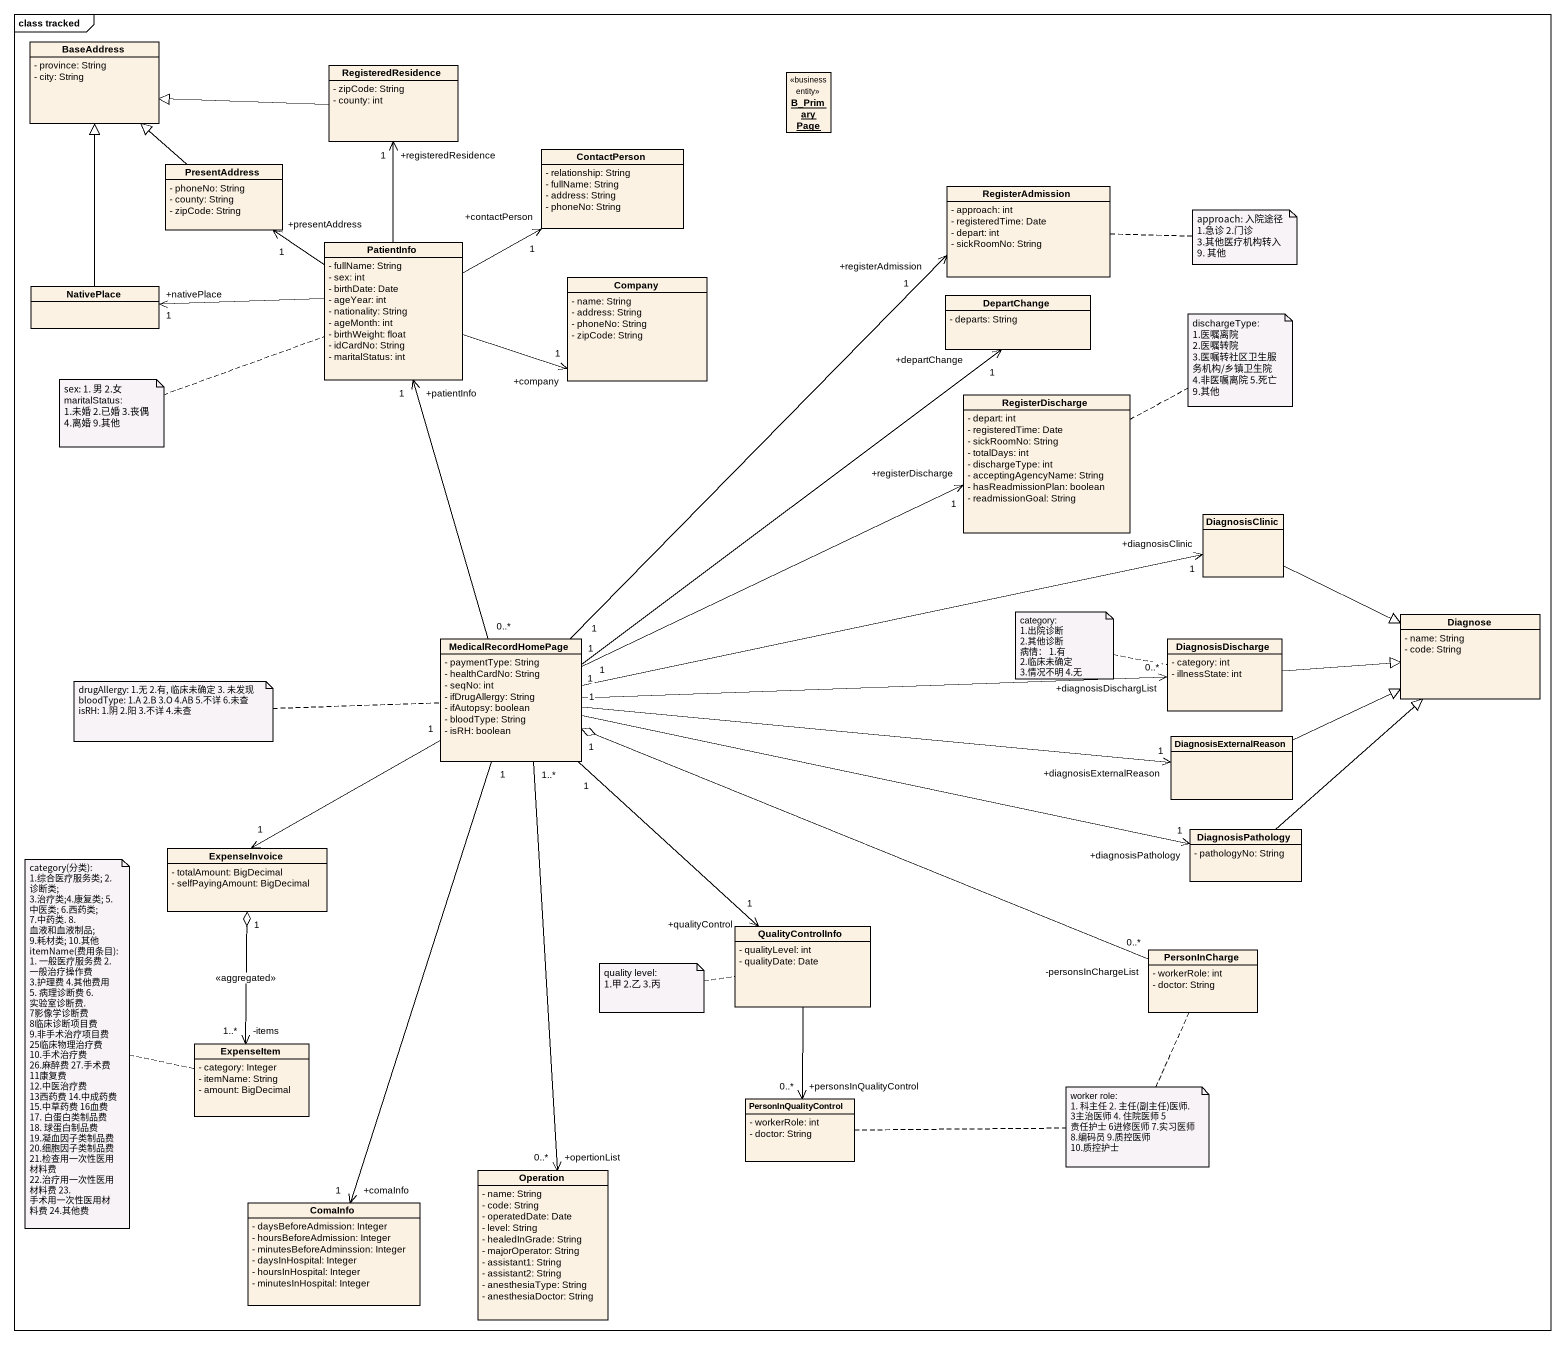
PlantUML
@startuml
mainframe class tracked
hide circle
hide empty members
skinparam classAttributeIconSize 0
class BaseAddress {
  - province: String
  - city: String
}
class RegisteredResidence {
  - zipCode: String
  - county: int
}
object B_PrimaryPage <<business entity>>
class PresentAddress {
  - phoneNo: String
  - county: String
  - zipCode: String
}
class ContactPerson {
  - relationship: String
  - fullName: String
  - address: String
  - phoneNo: String
}
class RegisterAdmission {
  - approach: int
  - registeredTime: Date
  - depart: int
  - sickRoomNo: String
}
class PatientInfo {
  - fullName: String
  - sex: int
  - birthDate: Date
  - ageYear: int
  - nationality: String
  - ageMonth: int
  - birthWeight: float
  - idCardNo: String
  - maritalStatus: int
}
class NativePlace
class Company {
  - name: String
  - address: String
  - phoneNo: String
  - zipCode: String
}
class DepartChange {
  - departs: String
}
class RegisterDischarge {
  - depart: int
  - registeredTime: Date
  - sickRoomNo: String
  - totalDays: int
  - dischargeType: int
  - acceptingAgencyName: String
  - hasReadmissionPlan: boolean
  - readmissionGoal: String
}
class DiagnosisClinic
class Diagnose {
  - name: String
  - code: String
}
class MedicalRecordHomePage {
  - paymentType: String
  - healthCardNo: String
  - seqNo: int
  - ifDrugAllergy: String
  - ifAutopsy: boolean
  - bloodType: String
  - isRH: boolean
}
class DiagnosisDischarge {
  - category: int
  - illnessState: int
}
class DiagnosisExternalReason
class DiagnosisPathology {
  - pathologyNo: String
}
class ExpenseInvoice {
  - totalAmount: BigDecimal
  - selfPayingAmount: BigDecimal
}
class QualityControlInfo {
  - qualityLevel: int
  - qualityDate: Date
}
class PersonInCharge {
  - workerRole: int
  - doctor: String
}
class ExpenseItem {
  - category: Integer
  - itemName: String
  - amount: BigDecimal
}
class PersonInQualityControl {
  - workerRole: int
  - doctor: String
}
class Operation {
  - name: String
  - code: String
  - operatedDate: Date
  - level: String
  - healedInGrade: String
  - majorOperator: String
  - assistant1: String
  - assistant2: String
  - anesthesiaType: String
  - anesthesiaDoctor: String
}
class ComaInfo {
  - daysBeforeAdmission: Integer
  - hoursBeforeAdmission: Integer
  - minutesBeforeAdminssion: Integer
  - daysInHospital: Integer
  - hoursInHospital: Integer
  - minutesInHospital: Integer
}
RegisteredResidence -left-|> BaseAddress
PresentAddress -up-|> BaseAddress
PatientInfo -up-> "+registeredResidence\n1" RegisteredResidence
PatientInfo -up-> "+presentAddress\n1" PresentAddress
PatientInfo -right-> "+contactPerson\n1" ContactPerson
PatientInfo -left-> "+nativePlace\n1" NativePlace
PatientInfo -right-> "+company\n1" Company
NativePlace -up-|> BaseAddress
DiagnosisClinic -right-|> Diagnose
MedicalRecordHomePage "1" -up-> "+registerAdmission\n1" RegisterAdmission
MedicalRecordHomePage "0..*" -up-> "+patientInfo\n1" PatientInfo
MedicalRecordHomePage "1" -up-> "+departChange\n1" DepartChange
MedicalRecordHomePage "1" -right-> "+registerDischarge\n1" RegisterDischarge
MedicalRecordHomePage "1" -right-> "+diagnosisClinic\n1" DiagnosisClinic
MedicalRecordHomePage -right-> "+diagnosisDischargList\n0..*" DiagnosisDischarge
MedicalRecordHomePage "1" -right-> "+diagnosisExternalReason\n1" DiagnosisExternalReason
MedicalRecordHomePage -right-> "+diagnosisPathology\n1" DiagnosisPathology
MedicalRecordHomePage "1" --> "1" ExpenseInvoice
MedicalRecordHomePage "1" --> "+qualityControl\n1" QualityControlInfo
MedicalRecordHomePage "1..*" --> "+opertionList\n0..*" Operation
MedicalRecordHomePage "1" --> "+comaInfo\n1" ComaInfo
DiagnosisDischarge -right-|> Diagnose
DiagnosisExternalReason -right-|> Diagnose
DiagnosisPathology -up-|> Diagnose
QualityControlInfo --> "+personsInQualityControl\n0..*" PersonInQualityControl
PersonInCharge "-personsInChargeList\n0..*" -left-o "1" MedicalRecordHomePage
ExpenseItem "-items\n1..*" <-up-o "1" ExpenseInvoice : <<aggregated>>
note right of RegisterAdmission
  approach: 入院途径
  1.急诊 2.门诊 3.其他医疗机构转入 9. 其他
end note
note right of RegisterDischarge
  dischargeType: 1.医嘱离院 2.医嘱转院 3.医嘱转社区卫生服务机构/乡镇卫生院
  4.非医嘱离院 5.死亡 9.其他
end note
note left of PatientInfo
  sex: 1. 男 2.女
  maritalStatus: 1.未婚 2.已婚 3.丧偶 4.离婚 9.其他
end note
note left of DiagnosisDischarge
  category: 1.出院诊断 2.其他诊断
  病情： 1.有 2.临床未确定 3.情况不明 4.无
end note
note left of MedicalRecordHomePage
  drugAllergy: 1.无 2.有, 临床未确定 3. 未发现
  bloodType: 1.A 2.B 3.O 4.AB 5.不详 6.未查
  isRH: 1.阴 2.阳 3.不详 4.未查
end note
note left of ExpenseItem
  category(分类):
  1.综合医疗服务类; 2. 诊断类; 3.治疗类;4.康复类; 5. 中医类; 6.西药类; 7.中药类. 8. 血液和血液制品; 9.耗材类; 10.其他
  itemName(费用条目):
  1. 一般医疗服务费 2. 一般治疗操作费 3.护理费 4.其他费用 5. 病理诊断费 6. 实验室诊断费. 7影像学诊断费 8临床诊断项目费 9.非手术治疗项目费 25临床物理治疗费
  10.手术治疗费 26.麻醉费 27.手术费 11康复费 12.中医治疗费 13西药费 14.中成药费 15.中草药费 16血费 17. 白蛋白类制品费 18. 球蛋白制品费 19.凝血因子类制品费 20.细胞因子类制品费 21.检查用一次性医用材料费 22.治疗用一次性医用材料费 23. 手术用一次性医用材料费 24.其他费
end note
note left of QualityControlInfo
  quality level:
  1.甲 2.乙 3.丙
end note
note as N8
  worker role:
  1. 科主任 2. 主任(副主任)医师. 3主治医师 4. 住院医师 5 责任护士 6进修医师 7.实习医师 8.编码员 9.质控医师 10.质控护士
end note
N8 .. PersonInCharge
N8 .. PersonInQualityControl
@enduml
